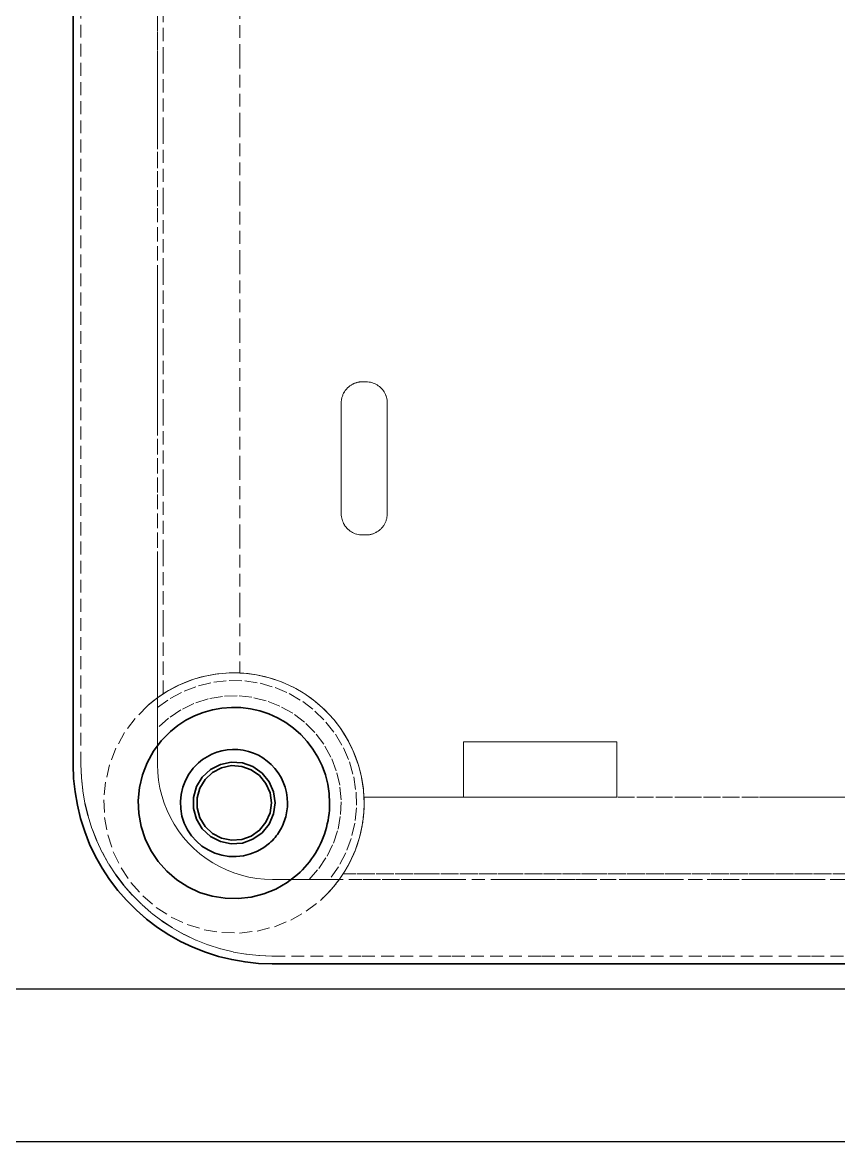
# Model space of a CAD drawing. Header units: millimetres. Extents: x 10 to 410, y 10 to 287.
# Drawn here: x 281.47 to 313.61, y 63 to 107.06 of the extents above; entities that cross this region are included whole.
import ezdxf

# ---------------------------------------------------------------- set-up
doc = ezdxf.new("R2010")
doc.units = ezdxf.units.MM
doc.linetypes.add('DASHED', pattern=[0.75, 0.5, -0.25])
for name, color, linetype, lineweight in [('HIDDEN', 8, 'DASHED', 18), ('TITLE_BLOCK', 7, 'CONTINUOUS', 25), ('VISIBLE', 7, 'CONTINUOUS', 35)]:
    doc.layers.add(name, color=color, linetype=linetype, lineweight=lineweight)

msp = doc.modelspace()

# ---------------------------------------------------------------- linework, layer by layer
at = {"layer": 'HIDDEN'}
for points in [[(283.472, 77.837), (283.472, 80.851), (283.472, 83.865), (283.472, 86.88), (283.472, 89.894), (283.472, 92.908), (283.472, 95.922), (283.472, 98.936), (283.472, 101.951), (283.472, 104.965), (283.472, 107.979), (283.472, 110.993), (283.472, 114.007), (283.472, 117.021), (283.472, 120.036), (283.472, 123.05), (283.472, 126.064), (283.472, 129.078), (283.472, 132.092), (283.472, 135.106), (283.472, 138.121), (283.472, 141.135), (283.472, 144.149), (283.472, 147.163)], [(283.778, 77.841), (283.778, 80.855), (283.778, 83.869), (283.778, 86.883), (283.778, 89.898), (283.778, 92.912), (283.778, 95.926), (283.778, 98.94), (283.778, 101.954), (283.778, 104.968), (283.778, 107.983), (283.778, 110.997), (283.778, 114.011), (283.778, 117.025), (283.778, 120.039), (283.778, 123.054), (283.778, 126.068), (283.778, 129.082), (283.778, 132.096), (283.778, 135.11), (283.778, 138.124), (283.778, 141.139), (283.778, 144.153), (283.778, 147.167)], [(283.779, 77.842), (283.779, 80.857), (283.779, 83.871), (283.779, 86.885), (283.779, 89.899), (283.779, 92.913), (283.779, 95.927), (283.779, 98.942), (283.779, 101.956), (283.779, 104.97), (283.779, 107.984), (283.779, 110.998), (283.779, 114.013), (283.779, 117.027), (283.779, 120.041), (283.779, 123.055), (283.779, 126.069), (283.779, 129.083), (283.779, 132.098), (283.779, 135.112), (283.779, 138.126), (283.779, 141.14), (283.779, 144.154), (283.779, 147.168)], [(286.792, 147.167), (286.792, 144.153), (286.792, 141.139), (286.792, 138.124), (286.792, 135.11), (286.792, 132.096), (286.792, 129.082), (286.792, 126.068), (286.792, 123.054), (286.792, 120.039), (286.792, 117.025), (286.792, 114.011), (286.792, 110.997), (286.792, 107.983), (286.792, 104.968), (286.792, 101.954), (286.792, 98.94), (286.792, 95.926), (286.792, 92.912), (286.792, 89.898), (286.792, 86.883), (286.792, 83.869), (286.792, 80.855), (286.792, 77.841)], [(286.793, 80.096), (286.793, 82.914), (286.793, 85.732), (286.793, 88.551), (286.793, 91.369), (286.793, 94.187), (286.793, 97.005), (286.793, 99.823), (286.793, 102.642), (286.793, 105.46), (286.793, 108.278), (286.793, 111.096), (286.793, 113.914), (286.793, 116.732), (286.793, 119.551), (286.793, 122.369), (286.793, 125.187), (286.793, 128.005), (286.793, 130.823), (286.793, 133.642), (286.793, 136.46), (286.793, 139.278), (286.793, 142.096), (286.793, 144.914)], [(287.014, 80.63), (287.014, 83.401), (287.014, 86.173), (287.014, 88.944), (287.014, 91.716), (287.014, 94.487), (287.014, 97.258), (287.014, 100.03), (287.014, 102.801), (287.014, 105.572), (287.014, 108.344), (287.014, 111.115), (287.014, 113.887), (287.014, 116.658), (287.014, 119.429), (287.014, 122.201), (287.014, 124.972), (287.014, 127.744), (287.014, 130.515), (287.014, 133.286), (287.014, 136.058), (287.014, 138.829), (287.014, 141.6), (287.014, 144.372)], [(287.014, 144.371), (287.014, 141.6), (287.014, 138.828), (287.014, 136.057), (287.014, 133.286), (287.014, 130.514), (287.014, 127.743), (287.014, 124.971), (287.014, 122.2), (287.014, 119.429), (287.014, 116.657), (287.014, 113.886), (287.014, 111.114), (287.014, 108.343), (287.014, 105.572), (287.014, 102.8), (287.014, 100.029), (287.014, 97.258), (287.014, 94.486), (287.014, 91.715), (287.014, 88.943), (287.014, 86.172), (287.014, 83.401), (287.014, 80.629)], [(290.028, 143.551), (290.028, 140.851), (290.028, 138.151), (290.028, 135.451), (290.028, 132.751), (290.028, 130.051), (290.028, 127.351), (290.028, 124.651), (290.028, 121.95), (290.028, 119.25), (290.028, 116.55), (290.028, 113.85), (290.028, 111.15), (290.028, 108.45), (290.028, 105.75), (290.028, 103.05), (290.028, 100.35), (290.028, 97.65), (290.028, 94.95), (290.028, 92.249), (290.028, 89.549), (290.028, 86.849), (290.028, 84.149), (290.028, 81.449)], [(290.029, 143.552), (290.029, 140.852), (290.029, 138.152), (290.029, 135.452), (290.029, 132.752), (290.029, 130.051), (290.029, 127.351), (290.029, 124.651), (290.029, 121.951), (290.029, 119.251), (290.029, 116.551), (290.029, 113.851), (290.029, 111.151), (290.029, 108.451), (290.029, 105.751), (290.029, 103.051), (290.029, 100.351), (290.029, 97.65), (290.029, 94.95), (290.029, 92.25), (290.029, 89.55), (290.029, 86.85), (290.029, 84.15), (290.029, 81.45)], [(294.027, 92.084), (294.028, 92.115), (294.029, 92.145), (294.032, 92.175), (294.036, 92.206), (294.041, 92.236), (294.047, 92.265), (294.055, 92.295), (294.063, 92.324), (294.072, 92.353), (294.083, 92.382), (294.094, 92.41), (294.107, 92.438), (294.12, 92.465), (294.135, 92.492), (294.15, 92.518), (294.166, 92.544), (294.184, 92.569), (294.202, 92.593), (294.221, 92.617), (294.241, 92.64), (294.262, 92.662), (294.284, 92.684), (294.306, 92.704)], [(294.027, 92.084), (294.027, 92.114), (294.029, 92.145), (294.032, 92.175), (294.036, 92.205), (294.041, 92.235), (294.047, 92.265), (294.054, 92.295), (294.062, 92.324), (294.072, 92.353), (294.082, 92.382), (294.094, 92.41), (294.106, 92.437), (294.12, 92.465), (294.134, 92.492), (294.15, 92.518), (294.166, 92.543), (294.183, 92.568), (294.202, 92.593), (294.221, 92.617), (294.241, 92.64), (294.262, 92.662), (294.283, 92.683), (294.306, 92.704)], [(294.306, 92.704), (294.326, 92.721), (294.346, 92.738), (294.367, 92.753), (294.388, 92.768), (294.41, 92.783), (294.433, 92.797), (294.455, 92.81), (294.478, 92.822), (294.502, 92.833), (294.526, 92.844), (294.55, 92.854), (294.574, 92.864), (294.599, 92.872), (294.624, 92.88), (294.649, 92.887), (294.675, 92.893), (294.7, 92.898), (294.726, 92.903), (294.752, 92.906), (294.778, 92.909), (294.804, 92.911), (294.83, 92.913), (294.856, 92.913)], [(294.306, 92.704), (294.325, 92.721), (294.346, 92.737), (294.367, 92.753), (294.388, 92.768), (294.41, 92.783), (294.432, 92.796), (294.455, 92.809), (294.478, 92.822), (294.501, 92.833), (294.525, 92.844), (294.549, 92.854), (294.574, 92.863), (294.598, 92.872), (294.623, 92.879), (294.649, 92.886), (294.674, 92.893), (294.7, 92.898), (294.725, 92.902), (294.751, 92.906), (294.777, 92.909), (294.803, 92.911), (294.83, 92.912), (294.856, 92.913)], [(294.306, 92.704), (294.306, 92.704), (294.306, 92.704), (294.306, 92.704), (294.306, 92.704), (294.306, 92.704), (294.306, 92.704), (294.306, 92.704), (294.306, 92.704), (294.306, 92.704), (294.306, 92.704), (294.306, 92.704), (294.306, 92.704), (294.306, 92.704), (294.306, 92.704), (294.306, 92.704), (294.306, 92.704), (294.306, 92.704), (294.306, 92.704), (294.306, 92.704), (294.306, 92.704), (294.306, 92.704), (294.306, 92.704), (294.306, 92.704)], [(294.856, 92.913), (294.863, 92.913), (294.869, 92.913), (294.876, 92.913), (294.882, 92.913), (294.889, 92.913), (294.895, 92.913), (294.902, 92.913), (294.909, 92.913), (294.915, 92.913), (294.922, 92.913), (294.928, 92.913), (294.935, 92.913), (294.941, 92.913), (294.948, 92.913), (294.954, 92.913), (294.961, 92.913), (294.968, 92.913), (294.974, 92.913), (294.981, 92.913), (294.987, 92.913), (294.994, 92.913), (295, 92.913), (295.007, 92.913)], [(294.856, 92.913), (294.862, 92.913), (294.869, 92.913), (294.875, 92.913), (294.882, 92.913), (294.888, 92.913), (294.895, 92.913), (294.902, 92.913), (294.908, 92.913), (294.915, 92.913), (294.921, 92.913), (294.928, 92.913), (294.934, 92.913), (294.941, 92.913), (294.947, 92.913), (294.954, 92.913), (294.961, 92.913), (294.967, 92.913), (294.974, 92.913), (294.98, 92.913), (294.987, 92.913), (294.993, 92.913), (295, 92.913), (295.006, 92.913)], [(294.856, 92.913), (294.856, 92.913), (294.856, 92.913), (294.856, 92.913), (294.856, 92.913), (294.856, 92.913), (294.856, 92.913), (294.856, 92.913), (294.856, 92.913), (294.856, 92.913), (294.856, 92.913), (294.856, 92.913), (294.856, 92.913), (294.856, 92.913), (294.856, 92.913), (294.856, 92.913), (294.856, 92.913), (294.856, 92.913), (294.856, 92.913), (294.856, 92.913), (294.856, 92.913), (294.856, 92.913), (294.856, 92.913), (294.856, 92.913)], [(295.006, 92.913), (295.063, 92.911), (295.119, 92.905), (295.175, 92.895), (295.23, 92.882), (295.284, 92.865), (295.337, 92.844), (295.388, 92.82), (295.437, 92.792), (295.484, 92.761), (295.53, 92.727), (295.572, 92.69), (295.612, 92.65), (295.649, 92.607), (295.684, 92.562), (295.715, 92.514), (295.742, 92.465), (295.767, 92.414), (295.787, 92.361), (295.805, 92.307), (295.818, 92.252), (295.828, 92.197), (295.833, 92.14), (295.835, 92.084)], [(295.007, 92.913), (295.007, 92.913), (295.007, 92.913), (295.007, 92.913), (295.007, 92.913), (295.007, 92.913), (295.007, 92.913), (295.007, 92.913), (295.007, 92.913), (295.007, 92.913), (295.007, 92.913), (295.007, 92.913), (295.007, 92.913), (295.007, 92.913), (295.007, 92.913), (295.007, 92.913), (295.007, 92.913), (295.007, 92.913), (295.007, 92.913), (295.006, 92.913), (295.006, 92.913), (295.006, 92.913), (295.006, 92.913), (295.006, 92.913)], [(295.007, 92.913), (295.063, 92.911), (295.12, 92.905), (295.176, 92.896), (295.23, 92.882), (295.284, 92.865), (295.337, 92.844), (295.388, 92.82), (295.438, 92.792), (295.485, 92.761), (295.53, 92.727), (295.573, 92.69), (295.613, 92.65), (295.65, 92.607), (295.684, 92.562), (295.715, 92.515), (295.743, 92.466), (295.767, 92.414), (295.788, 92.362), (295.805, 92.308), (295.818, 92.253), (295.828, 92.197), (295.834, 92.141), (295.836, 92.084)], [(294.027, 87.714), (294.027, 87.904), (294.027, 88.094), (294.027, 88.284), (294.027, 88.474), (294.027, 88.664), (294.027, 88.854), (294.027, 89.044), (294.027, 89.234), (294.027, 89.424), (294.027, 89.614), (294.027, 89.804), (294.027, 89.994), (294.027, 90.184), (294.027, 90.374), (294.027, 90.564), (294.027, 90.754), (294.027, 90.944), (294.027, 91.134), (294.027, 91.324), (294.027, 91.514), (294.027, 91.704), (294.027, 91.894), (294.027, 92.084)], [(294.027, 87.713), (294.027, 87.903), (294.027, 88.093), (294.027, 88.283), (294.027, 88.473), (294.027, 88.663), (294.027, 88.853), (294.027, 89.043), (294.027, 89.233), (294.027, 89.423), (294.027, 89.613), (294.027, 89.803), (294.027, 89.994), (294.027, 90.184), (294.027, 90.374), (294.027, 90.564), (294.027, 90.754), (294.027, 90.944), (294.027, 91.134), (294.027, 91.324), (294.027, 91.514), (294.027, 91.704), (294.027, 91.894), (294.027, 92.084)], [(294.027, 92.084), (294.027, 92.084), (294.027, 92.084), (294.027, 92.084), (294.027, 92.084), (294.027, 92.084), (294.027, 92.084), (294.027, 92.084), (294.027, 92.084), (294.027, 92.084), (294.027, 92.084), (294.027, 92.084), (294.027, 92.084), (294.027, 92.084), (294.027, 92.084), (294.027, 92.084), (294.027, 92.084), (294.027, 92.084), (294.027, 92.084), (294.027, 92.084), (294.027, 92.084), (294.027, 92.084), (294.027, 92.084), (294.027, 92.084)], [(295.835, 87.713), (295.835, 87.903), (295.835, 88.093), (295.835, 88.283), (295.835, 88.473), (295.835, 88.663), (295.835, 88.853), (295.835, 89.043), (295.835, 89.233), (295.835, 89.423), (295.835, 89.613), (295.835, 89.803), (295.835, 89.994), (295.835, 90.184), (295.835, 90.374), (295.835, 90.564), (295.835, 90.754), (295.835, 90.944), (295.835, 91.134), (295.835, 91.324), (295.835, 91.514), (295.835, 91.704), (295.835, 91.894), (295.835, 92.084)], [(295.836, 92.084), (295.836, 92.084), (295.836, 92.084), (295.836, 92.084), (295.836, 92.084), (295.836, 92.084), (295.836, 92.084), (295.836, 92.084), (295.836, 92.084), (295.836, 92.084), (295.836, 92.084), (295.836, 92.084), (295.836, 92.084), (295.836, 92.084), (295.835, 92.084), (295.835, 92.084), (295.835, 92.084), (295.835, 92.084), (295.835, 92.084), (295.835, 92.084), (295.835, 92.084), (295.835, 92.084), (295.835, 92.084), (295.835, 92.084)], [(295.836, 87.714), (295.836, 87.904), (295.836, 88.094), (295.836, 88.284), (295.836, 88.474), (295.836, 88.664), (295.836, 88.854), (295.836, 89.044), (295.836, 89.234), (295.836, 89.424), (295.836, 89.614), (295.836, 89.804), (295.836, 89.994), (295.836, 90.184), (295.836, 90.374), (295.836, 90.564), (295.836, 90.754), (295.836, 90.944), (295.836, 91.134), (295.836, 91.324), (295.836, 91.514), (295.836, 91.704), (295.836, 91.894), (295.836, 92.084)], [(294.027, 87.714), (294.029, 87.657), (294.035, 87.601), (294.045, 87.545), (294.058, 87.49), (294.075, 87.436), (294.096, 87.383), (294.12, 87.332), (294.148, 87.283), (294.179, 87.236), (294.213, 87.191), (294.25, 87.148), (294.29, 87.108), (294.333, 87.071), (294.378, 87.036), (294.425, 87.005), (294.475, 86.978), (294.526, 86.953), (294.579, 86.933), (294.633, 86.915), (294.688, 86.902), (294.743, 86.892), (294.8, 86.887), (294.856, 86.885)], [(294.027, 87.714), (294.027, 87.714), (294.027, 87.714), (294.027, 87.714), (294.027, 87.714), (294.027, 87.714), (294.027, 87.714), (294.027, 87.713), (294.027, 87.713), (294.027, 87.713), (294.027, 87.713), (294.027, 87.713), (294.027, 87.713), (294.027, 87.713), (294.027, 87.713), (294.027, 87.713), (294.027, 87.713), (294.027, 87.713), (294.027, 87.713), (294.027, 87.713), (294.027, 87.713), (294.027, 87.713), (294.027, 87.713), (294.027, 87.713)], [(294.027, 87.713), (294.029, 87.657), (294.035, 87.6), (294.044, 87.545), (294.058, 87.49), (294.075, 87.436), (294.095, 87.383), (294.12, 87.332), (294.147, 87.283), (294.179, 87.235), (294.213, 87.19), (294.25, 87.147), (294.29, 87.107), (294.333, 87.07), (294.378, 87.036), (294.425, 87.005), (294.474, 86.977), (294.525, 86.953), (294.578, 86.932), (294.632, 86.915), (294.687, 86.902), (294.743, 86.892), (294.799, 86.886), (294.856, 86.884)], [(295.557, 87.094), (295.579, 87.114), (295.601, 87.136), (295.622, 87.158), (295.642, 87.181), (295.661, 87.205), (295.679, 87.229), (295.697, 87.254), (295.713, 87.28), (295.728, 87.306), (295.743, 87.333), (295.756, 87.36), (295.769, 87.388), (295.78, 87.416), (295.791, 87.444), (295.8, 87.473), (295.808, 87.503), (295.816, 87.532), (295.822, 87.562), (295.827, 87.592), (295.831, 87.622), (295.834, 87.653), (295.835, 87.683), (295.836, 87.714)], [(295.557, 87.093), (295.579, 87.114), (295.601, 87.135), (295.621, 87.157), (295.641, 87.18), (295.661, 87.204), (295.679, 87.229), (295.696, 87.254), (295.713, 87.279), (295.728, 87.305), (295.743, 87.332), (295.756, 87.359), (295.769, 87.387), (295.78, 87.415), (295.79, 87.444), (295.8, 87.473), (295.808, 87.502), (295.815, 87.532), (295.821, 87.562), (295.826, 87.592), (295.83, 87.622), (295.833, 87.652), (295.835, 87.683), (295.835, 87.713)], [(295.836, 87.714), (295.836, 87.714), (295.836, 87.714), (295.836, 87.714), (295.836, 87.714), (295.836, 87.714), (295.836, 87.714), (295.836, 87.713), (295.836, 87.713), (295.836, 87.713), (295.836, 87.713), (295.836, 87.713), (295.836, 87.713), (295.836, 87.713), (295.835, 87.713), (295.835, 87.713), (295.835, 87.713), (295.835, 87.713), (295.835, 87.713), (295.835, 87.713), (295.835, 87.713), (295.835, 87.713), (295.835, 87.713), (295.835, 87.713)], [(294.856, 86.885), (294.863, 86.885), (294.869, 86.885), (294.876, 86.885), (294.882, 86.885), (294.889, 86.885), (294.895, 86.885), (294.902, 86.885), (294.909, 86.885), (294.915, 86.885), (294.922, 86.885), (294.928, 86.885), (294.935, 86.885), (294.941, 86.885), (294.948, 86.885), (294.954, 86.885), (294.961, 86.885), (294.968, 86.885), (294.974, 86.885), (294.981, 86.885), (294.987, 86.885), (294.994, 86.885), (295, 86.885), (295.007, 86.885)], [(294.856, 86.885), (294.856, 86.885), (294.856, 86.885), (294.856, 86.885), (294.856, 86.885), (294.856, 86.885), (294.856, 86.885), (294.856, 86.885), (294.856, 86.885), (294.856, 86.885), (294.856, 86.885), (294.856, 86.885), (294.856, 86.885), (294.856, 86.884), (294.856, 86.884), (294.856, 86.884), (294.856, 86.884), (294.856, 86.884), (294.856, 86.884), (294.856, 86.884), (294.856, 86.884), (294.856, 86.884), (294.856, 86.884), (294.856, 86.884)], [(294.856, 86.884), (294.862, 86.884), (294.869, 86.884), (294.875, 86.884), (294.882, 86.884), (294.888, 86.884), (294.895, 86.884), (294.902, 86.884), (294.908, 86.884), (294.915, 86.884), (294.921, 86.884), (294.928, 86.884), (294.934, 86.884), (294.941, 86.884), (294.947, 86.884), (294.954, 86.884), (294.961, 86.884), (294.967, 86.884), (294.974, 86.884), (294.98, 86.884), (294.987, 86.884), (294.993, 86.884), (295, 86.884), (295.006, 86.884)], [(295.006, 86.884), (295.033, 86.885), (295.059, 86.886), (295.085, 86.888), (295.111, 86.891), (295.137, 86.895), (295.162, 86.899), (295.188, 86.904), (295.213, 86.911), (295.239, 86.918), (295.264, 86.925), (295.288, 86.934), (295.313, 86.943), (295.337, 86.953), (295.361, 86.964), (295.384, 86.975), (295.407, 86.988), (295.43, 87.001), (295.452, 87.014), (295.474, 87.029), (295.495, 87.044), (295.516, 87.06), (295.537, 87.076), (295.557, 87.093)], [(295.007, 86.885), (295.007, 86.885), (295.007, 86.885), (295.007, 86.885), (295.007, 86.885), (295.007, 86.885), (295.007, 86.885), (295.007, 86.885), (295.007, 86.885), (295.007, 86.885), (295.007, 86.885), (295.007, 86.885), (295.007, 86.885), (295.007, 86.884), (295.007, 86.884), (295.007, 86.884), (295.007, 86.884), (295.007, 86.884), (295.007, 86.884), (295.006, 86.884), (295.006, 86.884), (295.006, 86.884), (295.006, 86.884), (295.006, 86.884)], [(295.007, 86.885), (295.033, 86.885), (295.059, 86.886), (295.085, 86.888), (295.111, 86.891), (295.137, 86.895), (295.163, 86.9), (295.188, 86.905), (295.214, 86.911), (295.239, 86.918), (295.264, 86.926), (295.289, 86.934), (295.313, 86.943), (295.337, 86.953), (295.361, 86.964), (295.385, 86.976), (295.408, 86.988), (295.43, 87.001), (295.453, 87.015), (295.475, 87.029), (295.496, 87.044), (295.517, 87.06), (295.537, 87.077), (295.557, 87.094)], [(295.557, 87.094), (295.557, 87.094), (295.557, 87.094), (295.557, 87.094), (295.557, 87.094), (295.557, 87.094), (295.557, 87.093), (295.557, 87.093), (295.557, 87.093), (295.557, 87.093), (295.557, 87.093), (295.557, 87.093), (295.557, 87.093), (295.557, 87.093), (295.557, 87.093), (295.557, 87.093), (295.557, 87.093), (295.557, 87.093), (295.557, 87.093), (295.557, 87.093), (295.557, 87.093), (295.557, 87.093), (295.557, 87.093), (295.557, 87.093)], [(294.926, 76.33), (294.9, 76.841), (294.824, 77.347), (294.698, 77.842), (294.522, 78.323), (294.3, 78.783), (294.033, 79.219), (293.724, 79.627), (293.376, 80.002), (292.992, 80.34), (292.577, 80.638), (292.133, 80.893), (291.667, 81.103), (291.182, 81.265), (290.683, 81.378), (290.176, 81.44), (289.664, 81.452), (289.154, 81.413), (288.651, 81.323), (288.159, 81.184), (287.683, 80.996), (287.229, 80.761), (286.8, 80.483), (286.401, 80.163)], [(286.793, 80.096), (287.294, 80.448), (287.835, 80.733), (288.408, 80.947), (289.004, 81.087), (289.613, 81.151), (290.224, 81.137), (290.83, 81.045), (291.418, 80.878), (291.981, 80.637), (292.508, 80.327), (292.992, 79.953), (293.425, 79.52), (293.799, 79.036), (294.109, 78.508), (294.35, 77.946), (294.517, 77.357), (294.609, 76.752), (294.623, 76.14), (294.56, 75.532), (294.42, 74.936), (294.205, 74.363), (293.92, 73.822), (293.568, 73.321)], [(290.029, 81.45), (289.891, 81.454), (289.753, 81.455), (289.615, 81.451), (289.477, 81.445), (289.339, 81.434), (289.202, 81.42), (289.065, 81.402), (288.929, 81.38), (288.793, 81.355), (288.658, 81.326), (288.524, 81.293), (288.391, 81.257), (288.259, 81.217), (288.128, 81.174), (287.998, 81.127), (287.87, 81.076), (287.743, 81.023), (287.617, 80.965), (287.493, 80.905), (287.371, 80.841), (287.25, 80.774), (287.131, 80.703), (287.014, 80.63)], [(290.029, 81.45), (290.029, 81.45), (290.029, 81.45), (290.029, 81.45), (290.028, 81.45), (290.028, 81.45), (290.028, 81.45), (290.028, 81.45), (290.028, 81.45), (290.028, 81.45), (290.028, 81.45), (290.028, 81.45), (290.028, 81.45), (290.028, 81.449), (290.028, 81.449), (290.028, 81.449), (290.028, 81.449), (290.028, 81.449), (290.028, 81.449), (290.028, 81.449), (290.028, 81.449), (290.028, 81.449), (290.028, 81.449), (290.028, 81.449)], [(294.921, 76.556), (294.896, 76.885), (294.849, 77.212), (294.782, 77.536), (294.694, 77.854), (294.586, 78.166), (294.457, 78.47), (294.31, 78.766), (294.144, 79.051), (293.959, 79.325), (293.758, 79.587), (293.54, 79.835), (293.306, 80.068), (293.058, 80.286), (292.797, 80.488), (292.523, 80.672), (292.237, 80.838), (291.942, 80.986), (291.638, 81.114), (291.326, 81.222), (291.007, 81.31), (290.684, 81.378), (290.357, 81.424), (290.028, 81.449)], [(287.014, 80.629), (286.986, 80.611), (286.958, 80.592), (286.93, 80.574), (286.902, 80.555), (286.875, 80.536), (286.847, 80.517), (286.82, 80.497), (286.793, 80.478), (286.766, 80.458), (286.739, 80.438), (286.712, 80.418), (286.685, 80.397), (286.659, 80.377), (286.632, 80.356), (286.606, 80.335), (286.58, 80.314), (286.554, 80.293), (286.528, 80.272), (286.502, 80.25), (286.477, 80.229), (286.451, 80.207), (286.426, 80.185), (286.401, 80.163)], [(292.759, 73.32), (293.144, 73.753), (293.467, 74.235), (293.72, 74.756), (293.899, 75.307), (294.001, 75.878), (294.024, 76.457), (293.967, 77.034), (293.832, 77.598), (293.621, 78.138), (293.338, 78.643), (292.988, 79.106), (292.578, 79.516), (292.116, 79.865), (291.61, 80.149), (291.07, 80.36), (290.506, 80.495), (289.929, 80.552), (289.35, 80.529), (288.78, 80.427), (288.228, 80.248), (287.707, 79.995), (287.225, 79.672), (286.792, 79.287)], [(287.014, 80.63), (287.014, 80.63), (287.014, 80.63), (287.014, 80.63), (287.014, 80.63), (287.014, 80.63), (287.014, 80.63), (287.014, 80.63), (287.014, 80.63), (287.014, 80.63), (287.014, 80.63), (287.014, 80.63), (287.014, 80.63), (287.014, 80.63), (287.014, 80.629), (287.014, 80.629), (287.014, 80.629), (287.014, 80.629), (287.014, 80.629), (287.014, 80.629), (287.014, 80.629), (287.014, 80.629), (287.014, 80.629), (287.014, 80.629)], [(286.401, 80.163), (285.911, 79.664), (285.493, 79.103), (285.155, 78.491), (284.904, 77.838), (284.745, 77.157), (284.679, 76.461), (284.709, 75.762), (284.834, 75.074), (285.051, 74.409), (285.357, 73.78), (285.746, 73.199), (286.21, 72.676), (286.741, 72.22), (287.329, 71.842), (287.963, 71.547), (288.632, 71.341), (289.322, 71.228), (290.021, 71.211), (290.716, 71.288), (291.394, 71.46), (292.042, 71.722), (292.649, 72.07), (293.203, 72.497)], [(286.401, 80.163), (285.911, 79.664), (285.493, 79.103), (285.155, 78.491), (284.904, 77.838), (284.745, 77.157), (284.679, 76.461), (284.709, 75.762), (284.834, 75.074), (285.051, 74.409), (285.357, 73.78), (285.746, 73.199), (286.21, 72.675), (286.741, 72.22), (287.329, 71.842), (287.963, 71.547), (288.632, 71.341), (289.322, 71.228), (290.021, 71.211), (290.716, 71.288), (291.394, 71.46), (292.042, 71.722), (292.649, 72.07), (293.203, 72.497)], [(286.401, 80.163), (286.401, 80.163), (286.401, 80.163), (286.401, 80.163), (286.401, 80.163), (286.401, 80.163), (286.401, 80.163), (286.401, 80.163), (286.401, 80.163), (286.401, 80.163), (286.401, 80.163), (286.401, 80.163), (286.401, 80.163), (286.401, 80.163), (286.401, 80.163), (286.401, 80.163), (286.401, 80.163), (286.401, 80.163), (286.401, 80.163), (286.401, 80.163), (286.401, 80.163), (286.401, 80.163), (286.401, 80.163), (286.401, 80.163)], [(286.793, 80.096), (286.793, 80.061), (286.793, 80.026), (286.793, 79.99), (286.793, 79.955), (286.793, 79.92), (286.793, 79.885), (286.793, 79.85), (286.793, 79.815), (286.793, 79.779), (286.793, 79.744), (286.793, 79.709), (286.792, 79.674), (286.792, 79.639), (286.792, 79.604), (286.792, 79.568), (286.792, 79.533), (286.792, 79.498), (286.792, 79.463), (286.792, 79.428), (286.792, 79.393), (286.792, 79.357), (286.792, 79.322), (286.792, 79.287)], [(293.569, 76.33), (293.551, 76.706), (293.494, 77.077), (293.402, 77.442), (293.273, 77.795), (293.109, 78.134), (292.913, 78.455), (292.686, 78.754), (292.43, 79.03), (292.148, 79.278), (291.842, 79.497), (291.516, 79.685), (291.173, 79.839), (290.817, 79.958), (290.45, 80.042), (290.077, 80.088), (289.701, 80.096), (289.326, 80.068), (288.955, 80.001), (288.594, 79.899), (288.244, 79.761), (287.91, 79.588), (287.594, 79.383), (287.301, 79.148)], [(286.792, 77.841), (286.792, 77.904), (286.792, 77.967), (286.792, 78.03), (286.792, 78.092), (286.792, 78.155), (286.792, 78.218), (286.792, 78.281), (286.792, 78.344), (286.792, 78.407), (286.792, 78.47), (286.792, 78.533), (286.792, 78.595), (286.792, 78.658), (286.792, 78.721), (286.792, 78.784), (286.792, 78.847), (286.792, 78.91), (286.792, 78.973), (286.792, 79.036), (286.792, 79.098), (286.792, 79.161), (286.792, 79.224), (286.792, 79.287)], [(287.301, 79.148), (287.301, 79.148), (287.301, 79.148), (287.301, 79.148), (287.301, 79.148), (287.301, 79.148), (287.301, 79.148), (287.301, 79.148), (287.301, 79.148), (287.301, 79.148), (287.301, 79.148), (287.301, 79.148), (287.301, 79.148), (287.301, 79.148), (287.301, 79.148), (287.301, 79.148), (287.301, 79.148), (287.301, 79.148), (287.301, 79.148), (287.301, 79.148), (287.301, 79.148), (287.301, 79.148), (287.301, 79.148), (287.301, 79.148)], [(287.301, 79.148), (287.301, 79.148), (287.301, 79.148), (287.301, 79.148), (287.301, 79.148), (287.301, 79.148), (287.301, 79.148), (287.301, 79.148), (287.301, 79.148), (287.301, 79.148), (287.301, 79.148), (287.301, 79.148), (287.301, 79.148), (287.301, 79.148), (287.301, 79.148), (287.301, 79.148), (287.301, 79.148), (287.301, 79.148), (287.301, 79.148), (287.301, 79.148), (287.301, 79.148), (287.301, 79.148), (287.301, 79.148), (287.301, 79.148)], [(291.912, 76.33), (291.901, 76.54), (291.87, 76.749), (291.818, 76.953), (291.746, 77.15), (291.654, 77.34), (291.544, 77.52), (291.417, 77.688), (291.273, 77.842), (291.115, 77.981), (290.944, 78.104), (290.762, 78.209), (290.57, 78.295), (290.37, 78.362), (290.165, 78.408), (289.956, 78.434), (289.745, 78.439), (289.535, 78.423), (289.328, 78.386), (289.125, 78.329), (288.929, 78.251), (288.742, 78.155), (288.566, 78.04), (288.401, 77.908)], [(298.845, 78.742), (299.107, 78.742), (299.369, 78.742), (299.631, 78.742), (299.894, 78.742), (300.156, 78.742), (300.418, 78.742), (300.68, 78.742), (300.942, 78.742), (301.204, 78.742), (301.466, 78.742), (301.728, 78.742), (301.99, 78.742), (302.252, 78.742), (302.515, 78.742), (302.777, 78.742), (303.039, 78.742), (303.301, 78.742), (303.563, 78.742), (303.825, 78.742), (304.087, 78.742), (304.349, 78.742), (304.611, 78.742), (304.873, 78.742)], [(298.845, 76.557), (298.845, 76.652), (298.845, 76.747), (298.845, 76.842), (298.845, 76.937), (298.845, 77.032), (298.845, 77.127), (298.845, 77.222), (298.845, 77.317), (298.845, 77.412), (298.845, 77.507), (298.845, 77.602), (298.845, 77.697), (298.845, 77.792), (298.845, 77.887), (298.845, 77.982), (298.845, 78.077), (298.845, 78.172), (298.845, 78.267), (298.845, 78.362), (298.845, 78.457), (298.845, 78.552), (298.845, 78.647), (298.845, 78.742)], [(298.845, 76.557), (298.845, 76.652), (298.845, 76.747), (298.845, 76.842), (298.845, 76.937), (298.845, 77.032), (298.845, 77.127), (298.845, 77.222), (298.845, 77.317), (298.845, 77.412), (298.845, 77.507), (298.845, 77.602), (298.845, 77.697), (298.845, 77.792), (298.845, 77.887), (298.845, 77.982), (298.845, 78.077), (298.845, 78.172), (298.845, 78.267), (298.845, 78.362), (298.845, 78.457), (298.845, 78.552), (298.845, 78.647), (298.845, 78.742)], [(298.845, 78.742), (298.845, 78.742), (298.845, 78.742), (298.845, 78.742), (298.845, 78.742), (298.845, 78.742), (298.845, 78.742), (298.845, 78.742), (298.845, 78.742), (298.845, 78.742), (298.845, 78.742), (298.845, 78.742), (298.845, 78.742), (298.845, 78.742), (298.845, 78.742), (298.845, 78.742), (298.845, 78.742), (298.845, 78.742), (298.845, 78.742), (298.845, 78.742), (298.845, 78.742), (298.845, 78.742), (298.845, 78.742), (298.845, 78.742)], [(298.845, 78.742), (299.107, 78.742), (299.369, 78.742), (299.631, 78.742), (299.893, 78.742), (300.155, 78.742), (300.417, 78.742), (300.68, 78.742), (300.942, 78.742), (301.204, 78.742), (301.466, 78.742), (301.728, 78.742), (301.99, 78.742), (302.252, 78.742), (302.514, 78.742), (302.776, 78.742), (303.038, 78.742), (303.301, 78.742), (303.563, 78.742), (303.825, 78.742), (304.087, 78.742), (304.349, 78.742), (304.611, 78.742), (304.873, 78.742)], [(304.873, 76.557), (304.873, 76.652), (304.873, 76.747), (304.873, 76.842), (304.873, 76.937), (304.873, 77.032), (304.873, 77.127), (304.873, 77.222), (304.873, 77.317), (304.873, 77.412), (304.873, 77.507), (304.873, 77.602), (304.873, 77.697), (304.873, 77.792), (304.873, 77.887), (304.873, 77.982), (304.873, 78.077), (304.873, 78.172), (304.873, 78.267), (304.873, 78.362), (304.873, 78.457), (304.873, 78.552), (304.873, 78.647), (304.873, 78.742)], [(304.873, 76.557), (304.873, 76.652), (304.873, 76.747), (304.873, 76.842), (304.873, 76.937), (304.873, 77.032), (304.873, 77.127), (304.873, 77.222), (304.873, 77.317), (304.873, 77.412), (304.873, 77.507), (304.873, 77.602), (304.873, 77.697), (304.873, 77.792), (304.873, 77.887), (304.873, 77.982), (304.873, 78.077), (304.873, 78.172), (304.873, 78.267), (304.873, 78.362), (304.873, 78.457), (304.873, 78.552), (304.873, 78.647), (304.873, 78.742)], [(304.873, 78.742), (304.873, 78.742), (304.873, 78.742), (304.873, 78.742), (304.873, 78.742), (304.873, 78.742), (304.873, 78.742), (304.873, 78.742), (304.873, 78.742), (304.873, 78.742), (304.873, 78.742), (304.873, 78.742), (304.873, 78.742), (304.873, 78.742), (304.873, 78.742), (304.873, 78.742), (304.873, 78.742), (304.873, 78.742), (304.873, 78.742), (304.873, 78.742), (304.873, 78.742), (304.873, 78.742), (304.873, 78.742), (304.873, 78.742)], [(283.472, 77.837), (283.49, 77.302), (283.545, 76.77), (283.636, 76.243), (283.763, 75.723), (283.924, 75.213), (284.121, 74.715), (284.351, 74.232), (284.613, 73.765), (284.906, 73.318), (285.23, 72.891), (285.581, 72.488), (285.96, 72.11), (286.363, 71.758), (286.789, 71.435), (287.237, 71.141), (287.703, 70.879), (288.187, 70.649), (288.684, 70.453), (289.194, 70.291), (289.714, 70.164), (290.242, 70.073), (290.774, 70.019), (291.309, 70)], [(283.472, 77.837), (283.472, 77.837), (283.472, 77.837), (283.472, 77.837), (283.472, 77.837), (283.472, 77.837), (283.472, 77.837), (283.472, 77.837), (283.472, 77.837), (283.472, 77.837), (283.472, 77.837), (283.472, 77.837), (283.472, 77.837), (283.472, 77.837), (283.472, 77.837), (283.472, 77.837), (283.472, 77.837), (283.472, 77.837), (283.472, 77.837), (283.472, 77.837), (283.472, 77.837), (283.472, 77.837), (283.472, 77.837), (283.472, 77.837)], [(283.779, 77.842), (283.779, 77.842), (283.779, 77.842), (283.779, 77.842), (283.779, 77.842), (283.779, 77.842), (283.779, 77.842), (283.779, 77.842), (283.779, 77.842), (283.779, 77.842), (283.779, 77.842), (283.779, 77.842), (283.778, 77.842), (283.778, 77.842), (283.778, 77.841), (283.778, 77.841), (283.778, 77.841), (283.778, 77.841), (283.778, 77.841), (283.778, 77.841), (283.778, 77.841), (283.778, 77.841), (283.778, 77.841), (283.778, 77.841)], [(283.778, 77.841), (283.795, 77.327), (283.848, 76.815), (283.935, 76.308), (284.057, 75.808), (284.213, 75.317), (284.401, 74.839), (284.622, 74.374), (284.875, 73.926), (285.157, 73.495), (285.468, 73.085), (285.806, 72.698), (286.17, 72.334), (286.558, 71.996), (286.967, 71.685), (287.398, 71.402), (287.846, 71.15), (288.311, 70.929), (288.79, 70.741), (289.28, 70.585), (289.78, 70.463), (290.287, 70.376), (290.799, 70.323), (291.313, 70.305)], [(283.779, 77.842), (283.797, 77.328), (283.85, 76.816), (283.937, 76.309), (284.059, 75.809), (284.214, 75.319), (284.403, 74.84), (284.624, 74.376), (284.876, 73.927), (285.159, 73.497), (285.469, 73.087), (285.808, 72.699), (286.171, 72.335), (286.559, 71.997), (286.969, 71.686), (287.399, 71.404), (287.848, 71.152), (288.313, 70.931), (288.791, 70.742), (289.282, 70.586), (289.782, 70.465), (290.289, 70.377), (290.801, 70.325), (291.315, 70.307)], [(291.313, 73.32), (291.004, 73.33), (290.697, 73.362), (290.393, 73.414), (290.093, 73.487), (289.799, 73.581), (289.512, 73.694), (289.233, 73.827), (288.964, 73.978), (288.706, 74.147), (288.46, 74.334), (288.227, 74.537), (288.009, 74.755), (287.806, 74.988), (287.619, 75.234), (287.45, 75.492), (287.299, 75.761), (287.166, 76.04), (287.053, 76.327), (286.959, 76.621), (286.886, 76.921), (286.834, 77.225), (286.802, 77.532), (286.792, 77.841)], [(291.313, 73.32), (291.004, 73.33), (290.697, 73.362), (290.393, 73.414), (290.093, 73.487), (289.799, 73.581), (289.512, 73.694), (289.233, 73.827), (288.964, 73.978), (288.706, 74.147), (288.46, 74.334), (288.227, 74.537), (288.009, 74.755), (287.806, 74.988), (287.619, 75.234), (287.45, 75.492), (287.299, 75.761), (287.166, 76.04), (287.053, 76.327), (286.959, 76.621), (286.886, 76.921), (286.834, 77.225), (286.802, 77.532), (286.792, 77.841)], [(286.792, 77.841), (286.792, 77.841), (286.792, 77.841), (286.792, 77.841), (286.792, 77.841), (286.792, 77.841), (286.792, 77.841), (286.792, 77.841), (286.792, 77.841), (286.792, 77.841), (286.792, 77.841), (286.792, 77.841), (286.792, 77.841), (286.792, 77.841), (286.792, 77.841), (286.792, 77.841), (286.792, 77.841), (286.792, 77.841), (286.792, 77.841), (286.792, 77.841), (286.792, 77.841), (286.792, 77.841), (286.792, 77.841), (286.792, 77.841)], [(288.401, 77.908), (288.401, 77.908), (288.401, 77.908), (288.401, 77.908), (288.401, 77.908), (288.401, 77.908), (288.401, 77.908), (288.401, 77.908), (288.401, 77.908), (288.401, 77.908), (288.401, 77.908), (288.401, 77.908), (288.401, 77.908), (288.401, 77.908), (288.401, 77.908), (288.401, 77.908), (288.401, 77.908), (288.401, 77.908), (288.401, 77.908), (288.401, 77.908), (288.401, 77.908), (288.401, 77.908), (288.401, 77.908), (288.401, 77.908)], [(288.401, 77.908), (288.401, 77.908), (288.401, 77.908), (288.401, 77.908), (288.401, 77.908), (288.401, 77.908), (288.401, 77.908), (288.401, 77.908), (288.401, 77.908), (288.401, 77.908), (288.401, 77.908), (288.401, 77.908), (288.401, 77.908), (288.401, 77.908), (288.401, 77.908), (288.401, 77.908), (288.401, 77.908), (288.401, 77.908), (288.401, 77.908), (288.401, 77.908), (288.401, 77.908), (288.401, 77.908), (288.401, 77.908), (288.401, 77.908)], [(291.202, 74.752), (291.259, 74.804), (291.314, 74.859), (291.367, 74.915), (291.418, 74.974), (291.467, 75.034), (291.513, 75.096), (291.557, 75.16), (291.599, 75.225), (291.639, 75.292), (291.675, 75.36), (291.71, 75.43), (291.742, 75.5), (291.771, 75.572), (291.797, 75.645), (291.821, 75.719), (291.842, 75.793), (291.861, 75.869), (291.876, 75.945), (291.889, 76.021), (291.899, 76.098), (291.906, 76.175), (291.91, 76.253), (291.912, 76.33)], [(292.302, 73.512), (292.404, 73.605), (292.502, 73.703), (292.597, 73.804), (292.688, 73.908), (292.775, 74.016), (292.858, 74.127), (292.937, 74.24), (293.012, 74.357), (293.082, 74.476), (293.148, 74.598), (293.209, 74.722), (293.266, 74.848), (293.318, 74.977), (293.365, 75.107), (293.408, 75.238), (293.445, 75.372), (293.478, 75.506), (293.506, 75.642), (293.529, 75.778), (293.546, 75.916), (293.559, 76.053), (293.567, 76.192), (293.569, 76.33)], [(293.203, 72.497), (293.341, 72.625), (293.475, 72.757), (293.604, 72.895), (293.727, 73.037), (293.845, 73.183), (293.958, 73.334), (294.066, 73.488), (294.167, 73.647), (294.263, 73.809), (294.352, 73.975), (294.436, 74.143), (294.513, 74.315), (294.584, 74.489), (294.648, 74.666), (294.706, 74.845), (294.757, 75.027), (294.802, 75.21), (294.84, 75.394), (294.871, 75.58), (294.895, 75.766), (294.912, 75.954), (294.922, 76.142), (294.926, 76.33)], [(294.102, 73.543), (294.17, 73.651), (294.236, 73.761), (294.299, 73.873), (294.359, 73.986), (294.416, 74.101), (294.47, 74.217), (294.522, 74.334), (294.57, 74.453), (294.616, 74.573), (294.658, 74.694), (294.698, 74.816), (294.734, 74.939), (294.767, 75.062), (294.797, 75.187), (294.824, 75.312), (294.848, 75.438), (294.869, 75.565), (294.887, 75.692), (294.901, 75.819), (294.912, 75.947), (294.92, 76.075), (294.925, 76.203), (294.927, 76.331)], [(294.922, 76.557), (294.922, 76.557), (294.922, 76.557), (294.922, 76.557), (294.922, 76.557), (294.921, 76.557), (294.921, 76.557), (294.921, 76.557), (294.921, 76.557), (294.921, 76.557), (294.921, 76.557), (294.921, 76.556), (294.921, 76.556), (294.921, 76.556), (294.921, 76.556), (294.921, 76.556), (294.921, 76.556), (294.921, 76.556), (294.921, 76.556), (294.921, 76.556), (294.921, 76.556), (294.921, 76.556), (294.921, 76.556), (294.921, 76.556)], [(369.079, 76.556), (365.855, 76.556), (362.631, 76.556), (359.407, 76.556), (356.182, 76.556), (352.958, 76.556), (349.734, 76.556), (346.509, 76.556), (343.285, 76.556), (340.061, 76.556), (336.837, 76.556), (333.612, 76.556), (330.388, 76.556), (327.164, 76.556), (323.939, 76.556), (320.715, 76.556), (317.491, 76.556), (314.267, 76.556), (311.042, 76.556), (307.818, 76.556), (304.594, 76.556), (301.369, 76.556), (298.145, 76.556), (294.921, 76.556)], [(294.927, 76.331), (294.927, 76.341), (294.927, 76.35), (294.927, 76.36), (294.927, 76.37), (294.926, 76.38), (294.926, 76.39), (294.926, 76.4), (294.926, 76.409), (294.926, 76.419), (294.926, 76.429), (294.926, 76.439), (294.925, 76.449), (294.925, 76.459), (294.925, 76.468), (294.925, 76.478), (294.924, 76.488), (294.924, 76.498), (294.924, 76.508), (294.923, 76.518), (294.923, 76.527), (294.923, 76.537), (294.922, 76.547), (294.922, 76.557)], [(298.845, 76.557), (298.675, 76.557), (298.504, 76.557), (298.333, 76.557), (298.163, 76.557), (297.992, 76.557), (297.822, 76.557), (297.651, 76.557), (297.48, 76.557), (297.31, 76.557), (297.139, 76.557), (296.969, 76.557), (296.798, 76.557), (296.628, 76.557), (296.457, 76.557), (296.286, 76.557), (296.116, 76.557), (295.945, 76.557), (295.775, 76.557), (295.604, 76.557), (295.433, 76.557), (295.263, 76.557), (295.092, 76.557), (294.922, 76.557)], [(298.845, 76.557), (298.845, 76.557), (298.845, 76.557), (298.845, 76.557), (298.845, 76.557), (298.845, 76.557), (298.845, 76.557), (298.845, 76.557), (298.845, 76.557), (298.845, 76.557), (298.845, 76.557), (298.845, 76.557), (298.845, 76.557), (298.845, 76.557), (298.845, 76.557), (298.845, 76.557), (298.845, 76.557), (298.845, 76.557), (298.845, 76.557), (298.845, 76.557), (298.845, 76.557), (298.845, 76.557), (298.845, 76.557), (298.845, 76.557)], [(298.845, 76.557), (299.107, 76.557), (299.369, 76.557), (299.631, 76.557), (299.893, 76.557), (300.155, 76.557), (300.417, 76.557), (300.68, 76.557), (300.942, 76.557), (301.204, 76.557), (301.466, 76.557), (301.728, 76.557), (301.99, 76.557), (302.252, 76.557), (302.514, 76.557), (302.776, 76.557), (303.038, 76.557), (303.301, 76.557), (303.563, 76.557), (303.825, 76.557), (304.087, 76.557), (304.349, 76.557), (304.611, 76.557), (304.873, 76.557)], [(369.08, 76.557), (366.289, 76.557), (363.497, 76.557), (360.706, 76.557), (357.914, 76.557), (355.122, 76.557), (352.331, 76.557), (349.539, 76.557), (346.748, 76.557), (343.956, 76.557), (341.164, 76.557), (338.373, 76.557), (335.581, 76.557), (332.79, 76.557), (329.998, 76.557), (327.206, 76.557), (324.415, 76.557), (321.623, 76.557), (318.831, 76.557), (316.04, 76.557), (313.248, 76.557), (310.457, 76.557), (307.665, 76.557), (304.873, 76.557)], [(304.873, 76.557), (304.873, 76.557), (304.873, 76.557), (304.873, 76.557), (304.873, 76.557), (304.873, 76.557), (304.873, 76.557), (304.873, 76.557), (304.873, 76.557), (304.873, 76.557), (304.873, 76.557), (304.873, 76.557), (304.873, 76.557), (304.873, 76.557), (304.873, 76.557), (304.873, 76.557), (304.873, 76.557), (304.873, 76.557), (304.873, 76.557), (304.873, 76.557), (304.873, 76.557), (304.873, 76.557), (304.873, 76.557), (304.873, 76.557)], [(291.202, 74.752), (291.202, 74.752), (291.202, 74.752), (291.202, 74.752), (291.202, 74.752), (291.202, 74.752), (291.202, 74.752), (291.202, 74.752), (291.202, 74.752), (291.202, 74.752), (291.202, 74.752), (291.202, 74.752), (291.202, 74.752), (291.202, 74.752), (291.202, 74.752), (291.202, 74.752), (291.202, 74.752), (291.202, 74.752), (291.202, 74.752), (291.202, 74.752), (291.202, 74.752), (291.202, 74.752), (291.202, 74.752), (291.202, 74.752)], [(291.202, 74.752), (291.202, 74.752), (291.202, 74.752), (291.202, 74.752), (291.202, 74.752), (291.202, 74.752), (291.202, 74.752), (291.202, 74.752), (291.202, 74.752), (291.202, 74.752), (291.202, 74.752), (291.202, 74.752), (291.202, 74.752), (291.202, 74.752), (291.202, 74.752), (291.202, 74.752), (291.202, 74.752), (291.202, 74.752), (291.202, 74.752), (291.202, 74.752), (291.202, 74.752), (291.202, 74.752), (291.202, 74.752), (291.202, 74.752)], [(372.696, 73.32), (369.157, 73.32), (365.619, 73.32), (362.081, 73.32), (358.542, 73.32), (355.004, 73.32), (351.465, 73.32), (347.927, 73.32), (344.389, 73.32), (340.85, 73.32), (337.312, 73.32), (333.774, 73.32), (330.235, 73.32), (326.697, 73.32), (323.158, 73.32), (319.62, 73.32), (316.082, 73.32), (312.543, 73.32), (309.005, 73.32), (305.467, 73.32), (301.928, 73.32), (298.39, 73.32), (294.851, 73.32), (291.313, 73.32)], [(291.313, 73.32), (291.376, 73.32), (291.439, 73.32), (291.502, 73.32), (291.565, 73.32), (291.627, 73.32), (291.69, 73.32), (291.753, 73.32), (291.816, 73.32), (291.879, 73.32), (291.942, 73.32), (292.005, 73.32), (292.068, 73.32), (292.13, 73.32), (292.193, 73.32), (292.256, 73.32), (292.319, 73.32), (292.382, 73.32), (292.445, 73.32), (292.508, 73.32), (292.571, 73.32), (292.633, 73.32), (292.696, 73.32), (292.759, 73.32)], [(291.313, 73.32), (291.313, 73.32), (291.313, 73.32), (291.313, 73.32), (291.313, 73.32), (291.313, 73.32), (291.313, 73.32), (291.313, 73.32), (291.313, 73.32), (291.313, 73.32), (291.313, 73.32), (291.313, 73.32), (291.313, 73.32), (291.313, 73.32), (291.313, 73.32), (291.313, 73.32), (291.313, 73.32), (291.313, 73.32), (291.313, 73.32), (291.313, 73.32), (291.313, 73.32), (291.313, 73.32), (291.313, 73.32), (291.313, 73.32)], [(292.302, 73.512), (292.302, 73.512), (292.302, 73.512), (292.302, 73.512), (292.302, 73.512), (292.302, 73.512), (292.302, 73.512), (292.302, 73.512), (292.302, 73.512), (292.302, 73.512), (292.302, 73.512), (292.302, 73.512), (292.302, 73.512), (292.302, 73.512), (292.302, 73.512), (292.302, 73.512), (292.302, 73.512), (292.302, 73.512), (292.302, 73.512), (292.302, 73.512), (292.302, 73.512), (292.302, 73.512), (292.302, 73.512), (292.302, 73.512)], [(292.302, 73.512), (292.302, 73.512), (292.302, 73.512), (292.302, 73.512), (292.302, 73.512), (292.302, 73.512), (292.302, 73.512), (292.302, 73.512), (292.302, 73.512), (292.302, 73.512), (292.302, 73.512), (292.302, 73.512), (292.302, 73.512), (292.302, 73.512), (292.302, 73.512), (292.302, 73.512), (292.302, 73.512), (292.302, 73.512), (292.302, 73.512), (292.302, 73.512), (292.302, 73.512), (292.302, 73.512), (292.302, 73.512), (292.302, 73.512)], [(293.568, 73.321), (293.533, 73.321), (293.498, 73.321), (293.463, 73.321), (293.428, 73.321), (293.392, 73.321), (293.357, 73.321), (293.322, 73.321), (293.287, 73.32), (293.252, 73.32), (293.216, 73.32), (293.181, 73.32), (293.146, 73.32), (293.111, 73.32), (293.076, 73.32), (293.041, 73.32), (293.005, 73.32), (292.97, 73.32), (292.935, 73.32), (292.9, 73.32), (292.865, 73.32), (292.83, 73.32), (292.794, 73.32), (292.759, 73.32)], [(293.203, 72.497), (293.247, 72.537), (293.292, 72.578), (293.335, 72.619), (293.379, 72.661), (293.421, 72.703), (293.464, 72.746), (293.505, 72.789), (293.547, 72.833), (293.587, 72.877), (293.628, 72.921), (293.667, 72.967), (293.707, 73.012), (293.745, 73.058), (293.783, 73.105), (293.821, 73.151), (293.858, 73.199), (293.894, 73.247), (293.93, 73.295), (293.965, 73.343), (294, 73.392), (294.034, 73.442), (294.068, 73.492), (294.101, 73.542)], [(293.568, 73.321), (296.911, 73.321), (300.253, 73.321), (303.595, 73.321), (306.938, 73.321), (310.28, 73.321), (313.623, 73.321), (316.965, 73.321), (320.307, 73.321), (323.65, 73.321), (326.992, 73.321), (330.335, 73.321), (333.677, 73.321), (337.019, 73.321), (340.362, 73.321), (343.704, 73.321), (347.047, 73.321), (350.389, 73.321), (353.731, 73.321), (357.074, 73.321), (360.416, 73.321), (363.759, 73.321), (367.101, 73.321), (370.443, 73.321)], [(294.102, 73.543), (294.102, 73.543), (294.102, 73.543), (294.102, 73.543), (294.102, 73.543), (294.102, 73.543), (294.102, 73.542), (294.101, 73.542), (294.101, 73.542), (294.101, 73.542), (294.101, 73.542), (294.101, 73.542), (294.101, 73.542), (294.101, 73.542), (294.101, 73.542), (294.101, 73.542), (294.101, 73.542), (294.101, 73.542), (294.101, 73.542), (294.101, 73.542), (294.101, 73.542), (294.101, 73.542), (294.101, 73.542), (294.101, 73.542)], [(369.899, 73.542), (366.604, 73.542), (363.308, 73.542), (360.013, 73.542), (356.717, 73.542), (353.421, 73.542), (350.126, 73.542), (346.83, 73.542), (343.535, 73.542), (340.239, 73.542), (336.944, 73.542), (333.648, 73.542), (330.352, 73.542), (327.057, 73.542), (323.761, 73.542), (320.466, 73.542), (317.17, 73.542), (313.874, 73.542), (310.579, 73.542), (307.283, 73.542), (303.988, 73.542), (300.692, 73.542), (297.396, 73.542), (294.101, 73.542)], [(294.102, 73.543), (297.397, 73.543), (300.693, 73.543), (303.989, 73.543), (307.284, 73.543), (310.58, 73.543), (313.875, 73.543), (317.171, 73.543), (320.466, 73.543), (323.762, 73.543), (327.058, 73.543), (330.353, 73.543), (333.649, 73.543), (336.944, 73.543), (340.24, 73.543), (343.536, 73.543), (346.831, 73.543), (350.127, 73.543), (353.422, 73.543), (356.718, 73.543), (360.014, 73.543), (363.309, 73.543), (366.605, 73.543), (369.9, 73.543)], [(293.203, 72.497), (293.203, 72.497), (293.203, 72.497), (293.203, 72.497), (293.203, 72.497), (293.203, 72.497), (293.203, 72.497), (293.203, 72.497), (293.203, 72.497), (293.203, 72.497), (293.203, 72.497), (293.203, 72.497), (293.203, 72.497), (293.203, 72.497), (293.203, 72.497), (293.203, 72.497), (293.203, 72.497), (293.203, 72.497), (293.203, 72.497), (293.203, 72.497), (293.203, 72.497), (293.203, 72.497), (293.203, 72.497), (293.203, 72.497)], [(291.315, 70.307), (291.315, 70.307), (291.315, 70.307), (291.315, 70.307), (291.314, 70.307), (291.314, 70.307), (291.314, 70.307), (291.314, 70.307), (291.314, 70.306), (291.314, 70.306), (291.314, 70.306), (291.314, 70.306), (291.314, 70.306), (291.314, 70.306), (291.314, 70.306), (291.314, 70.306), (291.314, 70.306), (291.313, 70.306), (291.313, 70.306), (291.313, 70.306), (291.313, 70.306), (291.313, 70.306), (291.313, 70.306), (291.313, 70.305)], [(291.313, 70.305), (294.851, 70.305), (298.39, 70.305), (301.928, 70.305), (305.467, 70.305), (309.005, 70.305), (312.543, 70.305), (316.082, 70.305), (319.62, 70.305), (323.158, 70.305), (326.697, 70.305), (330.235, 70.305), (333.774, 70.305), (337.312, 70.305), (340.85, 70.305), (344.389, 70.305), (347.927, 70.305), (351.465, 70.305), (355.004, 70.305), (358.542, 70.305), (362.081, 70.305), (365.619, 70.305), (369.157, 70.305), (372.696, 70.305)], [(291.315, 70.307), (294.853, 70.307), (298.392, 70.307), (301.93, 70.307), (305.468, 70.307), (309.007, 70.307), (312.545, 70.307), (316.083, 70.307), (319.622, 70.307), (323.16, 70.307), (326.699, 70.307), (330.237, 70.307), (333.775, 70.307), (337.314, 70.307), (340.852, 70.307), (344.39, 70.307), (347.929, 70.307), (351.467, 70.307), (355.006, 70.307), (358.544, 70.307), (362.082, 70.307), (365.621, 70.307), (369.159, 70.307), (372.698, 70.307)], [(291.309, 70), (291.309, 70), (291.309, 70), (291.309, 70), (291.309, 70), (291.309, 70), (291.309, 70), (291.309, 70), (291.309, 70), (291.309, 70), (291.309, 70), (291.309, 70), (291.309, 70), (291.309, 70), (291.309, 70), (291.309, 70), (291.309, 70), (291.309, 70), (291.309, 70), (291.309, 70), (291.309, 70), (291.309, 70), (291.309, 70), (291.308, 70)], [(291.309, 70), (294.847, 70), (298.386, 70), (301.924, 70), (305.462, 70), (309.001, 70), (312.539, 70), (316.077, 70), (319.616, 70), (323.154, 70), (326.693, 70), (330.231, 70), (333.769, 70), (337.308, 70), (340.846, 70), (344.384, 70), (347.923, 70), (351.461, 70), (355, 70), (358.538, 70), (362.076, 70), (365.615, 70), (369.153, 70), (372.692, 70)]]:
    msp.add_lwpolyline(points, dxfattribs=at)
at = {"layer": 'TITLE_BLOCK'}
msp.add_lwpolyline([(260, 63), (404, 63), (404, 69), (260, 69)], close=True, dxfattribs=at)
at = {"layer": 'VISIBLE'}
for points in [[(283.472, 77.837), (283.472, 80.851), (283.472, 83.865), (283.472, 86.879), (283.472, 89.894), (283.472, 92.908), (283.472, 95.922), (283.472, 98.936), (283.472, 101.95), (283.472, 104.964), (283.472, 107.979), (283.472, 110.993), (283.472, 114.007), (283.472, 117.021), (283.472, 120.035), (283.472, 123.049), (283.472, 126.064), (283.472, 129.078), (283.472, 132.092), (283.472, 135.106), (283.472, 138.12), (283.472, 141.135), (283.472, 144.149), (283.472, 147.163)], [(293.569, 76.33), (293.55, 76.705), (293.494, 77.077), (293.401, 77.442), (293.273, 77.795), (293.109, 78.134), (292.913, 78.454), (292.686, 78.754), (292.43, 79.029), (292.147, 79.278), (291.842, 79.497), (291.516, 79.685), (291.173, 79.839), (290.816, 79.958), (290.45, 80.041), (290.076, 80.087), (289.7, 80.096), (289.325, 80.067), (288.955, 80.001), (288.593, 79.899), (288.244, 79.76), (287.91, 79.588), (287.594, 79.383), (287.301, 79.148)], [(287.301, 79.148), (286.94, 78.781), (286.633, 78.369), (286.385, 77.918), (286.2, 77.438), (286.083, 76.938), (286.035, 76.426), (286.057, 75.912), (286.149, 75.406), (286.308, 74.917), (286.533, 74.455), (286.819, 74.027), (287.16, 73.643), (287.551, 73.308), (287.983, 73.03), (288.45, 72.813), (288.941, 72.662), (289.449, 72.579), (289.963, 72.566), (290.474, 72.623), (290.972, 72.749), (291.449, 72.941), (291.895, 73.197), (292.302, 73.512)], [(287.301, 79.148), (286.94, 78.781), (286.633, 78.369), (286.385, 77.918), (286.201, 77.438), (286.083, 76.938), (286.035, 76.426), (286.057, 75.912), (286.149, 75.406), (286.309, 74.917), (286.534, 74.455), (286.819, 74.027), (287.161, 73.643), (287.551, 73.308), (287.983, 73.03), (288.45, 72.813), (288.941, 72.662), (289.449, 72.579), (289.963, 72.566), (290.474, 72.623), (290.972, 72.749), (291.449, 72.941), (291.895, 73.197), (292.302, 73.512)], [(291.912, 76.33), (291.901, 76.54), (291.87, 76.749), (291.818, 76.953), (291.745, 77.15), (291.654, 77.34), (291.544, 77.52), (291.417, 77.688), (291.273, 77.842), (291.115, 77.981), (290.944, 78.104), (290.762, 78.209), (290.57, 78.295), (290.37, 78.362), (290.165, 78.408), (289.956, 78.434), (289.745, 78.439), (289.535, 78.423), (289.328, 78.386), (289.125, 78.329), (288.929, 78.251), (288.742, 78.155), (288.566, 78.04), (288.401, 77.908)], [(283.472, 77.837), (283.49, 77.302), (283.545, 76.77), (283.636, 76.242), (283.762, 75.722), (283.924, 75.212), (284.12, 74.715), (284.35, 74.231), (284.613, 73.765), (284.906, 73.317), (285.229, 72.891), (285.581, 72.488), (285.959, 72.109), (286.363, 71.758), (286.789, 71.434), (287.237, 71.141), (287.703, 70.879), (288.186, 70.649), (288.684, 70.452), (289.194, 70.291), (289.714, 70.164), (290.241, 70.073), (290.774, 70.018), (291.308, 70)], [(288.401, 77.908), (288.199, 77.703), (288.027, 77.472), (287.888, 77.22), (287.785, 76.951), (287.719, 76.67), (287.692, 76.384), (287.705, 76.096), (287.756, 75.813), (287.846, 75.539), (287.972, 75.28), (288.132, 75.041), (288.323, 74.825), (288.541, 74.638), (288.784, 74.482), (289.045, 74.361), (289.32, 74.276), (289.604, 74.229), (289.892, 74.222), (290.178, 74.254), (290.457, 74.325), (290.724, 74.432), (290.974, 74.576), (291.202, 74.752)], [(288.401, 77.908), (288.199, 77.703), (288.027, 77.472), (287.888, 77.22), (287.785, 76.951), (287.719, 76.67), (287.692, 76.384), (287.705, 76.096), (287.756, 75.813), (287.846, 75.539), (287.972, 75.28), (288.132, 75.041), (288.323, 74.825), (288.541, 74.638), (288.783, 74.482), (289.045, 74.361), (289.32, 74.276), (289.604, 74.229), (289.892, 74.222), (290.178, 74.254), (290.457, 74.325), (290.724, 74.432), (290.974, 74.576), (291.202, 74.752)], [(291.418, 76.334), (291.358, 76.769), (291.183, 77.171), (290.906, 77.512), (290.548, 77.765), (290.134, 77.912), (289.696, 77.942), (289.266, 77.853), (288.876, 77.651), (288.555, 77.351), (288.327, 76.976), (288.209, 76.553), (288.209, 76.114), (288.327, 75.691), (288.555, 75.316), (288.876, 75.017), (289.266, 74.815), (289.696, 74.725), (290.134, 74.755), (290.548, 74.902), (290.906, 75.156), (291.183, 75.496), (291.358, 75.899), (291.418, 76.334)], [(291.277, 76.335), (291.222, 76.732), (291.063, 77.099), (290.81, 77.409), (290.483, 77.64), (290.106, 77.774), (289.707, 77.801), (289.315, 77.72), (288.96, 77.536), (288.668, 77.262), (288.46, 76.921), (288.352, 76.535), (288.352, 76.135), (288.46, 75.75), (288.668, 75.408), (288.96, 75.135), (289.315, 74.951), (289.707, 74.869), (290.106, 74.896), (290.483, 75.03), (290.81, 75.261), (291.063, 75.572), (291.222, 75.939), (291.277, 76.335)], [(291.202, 74.752), (291.259, 74.804), (291.314, 74.859), (291.367, 74.915), (291.418, 74.974), (291.467, 75.034), (291.513, 75.096), (291.557, 75.16), (291.599, 75.225), (291.639, 75.292), (291.675, 75.36), (291.71, 75.43), (291.742, 75.5), (291.771, 75.572), (291.797, 75.645), (291.821, 75.719), (291.842, 75.793), (291.86, 75.869), (291.876, 75.945), (291.889, 76.021), (291.899, 76.098), (291.906, 76.175), (291.91, 76.252), (291.912, 76.33)], [(292.302, 73.512), (292.404, 73.605), (292.502, 73.703), (292.597, 73.804), (292.688, 73.908), (292.775, 74.016), (292.858, 74.127), (292.937, 74.24), (293.011, 74.357), (293.082, 74.476), (293.147, 74.598), (293.209, 74.722), (293.266, 74.848), (293.318, 74.976), (293.365, 75.106), (293.408, 75.238), (293.445, 75.371), (293.478, 75.506), (293.506, 75.642), (293.529, 75.778), (293.546, 75.915), (293.559, 76.053), (293.567, 76.191), (293.569, 76.33)], [(291.308, 70), (294.847, 70), (298.385, 70), (301.924, 70), (305.462, 70), (309, 70), (312.539, 70), (316.077, 70), (319.616, 70), (323.154, 70), (326.692, 70), (330.231, 70), (333.769, 70), (337.307, 70), (340.846, 70), (344.384, 70), (347.923, 70), (351.461, 70), (354.999, 70), (358.538, 70), (362.076, 70), (365.614, 70), (369.153, 70), (372.691, 70)]]:
    msp.add_lwpolyline(points, dxfattribs=at)

doc.saveas('drawing.dxf')
